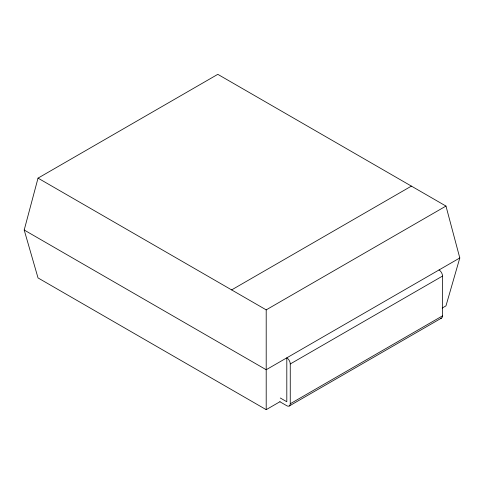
<?xml version="1.0" encoding="UTF-8"?>
<svg xmlns="http://www.w3.org/2000/svg" width="484" height="484" viewBox="0 0 484 484"><rect width="100%" height="100%" fill="white"/><g stroke="black" fill="none" stroke-linecap="round" stroke-linejoin="round"><path stroke-width="0.73" d="M280.03 401.678L266.2 409.664L38.03 277.931L24.2 230.027L38.03 178.13L217.8 74.336L445.97 206.069L459.8 257.966L445.97 305.87L442.201 308.048M231.63 289.904L411.4 186.11M38.03 178.13L266.2 309.863L445.97 206.069M459.8 257.966L266.2 369.74L24.2 230.027M279.891 401.756L286.806 405.749A4.888 2.825 60 0 0 290.261 403.753L290.261 363.974L442.515 276.074A5.07 2.928 60 0 0 439.055 269.945M290.261 403.753L442.515 315.852L442.515 276.074M289.25 405.991L441.499 318.091M280.296 397.999L286.806 401.756L286.806 357.845A5.07 2.928 60 0 1 290.261 363.974M266.2 309.863L266.2 409.664M442.515 315.852A4.888 2.825 60 0 1 440.379 318.309"/></g></svg>
